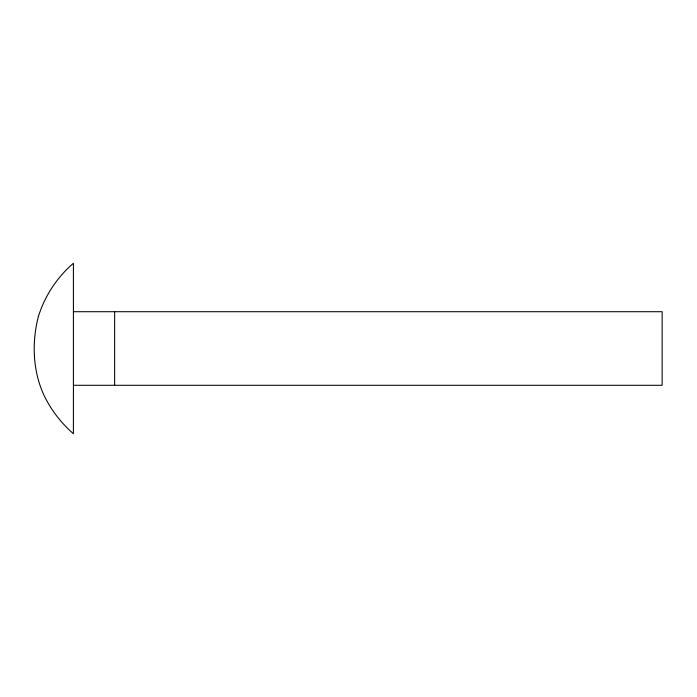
<?xml version="1.0" encoding="UTF-8"?>
<svg xmlns="http://www.w3.org/2000/svg" width="697" height="697" viewBox="0 0 697 697"><rect width="100%" height="100%" fill="white"/><g stroke="black" fill="none" stroke-linecap="round" stroke-linejoin="round"><path stroke-width="1.05" d="M73.412 311.707L662.15 311.707L662.15 385.293L73.412 385.293M114.63 311.707L114.63 385.293M38.352 316.595C31.687 342.515 32.698 371.004 44.103 395.513C51.186 410.106 61.162 423.096 73.412 433.717L73.412 263.283C57.006 277.354 44.774 295.946 38.352 316.595"/></g></svg>
